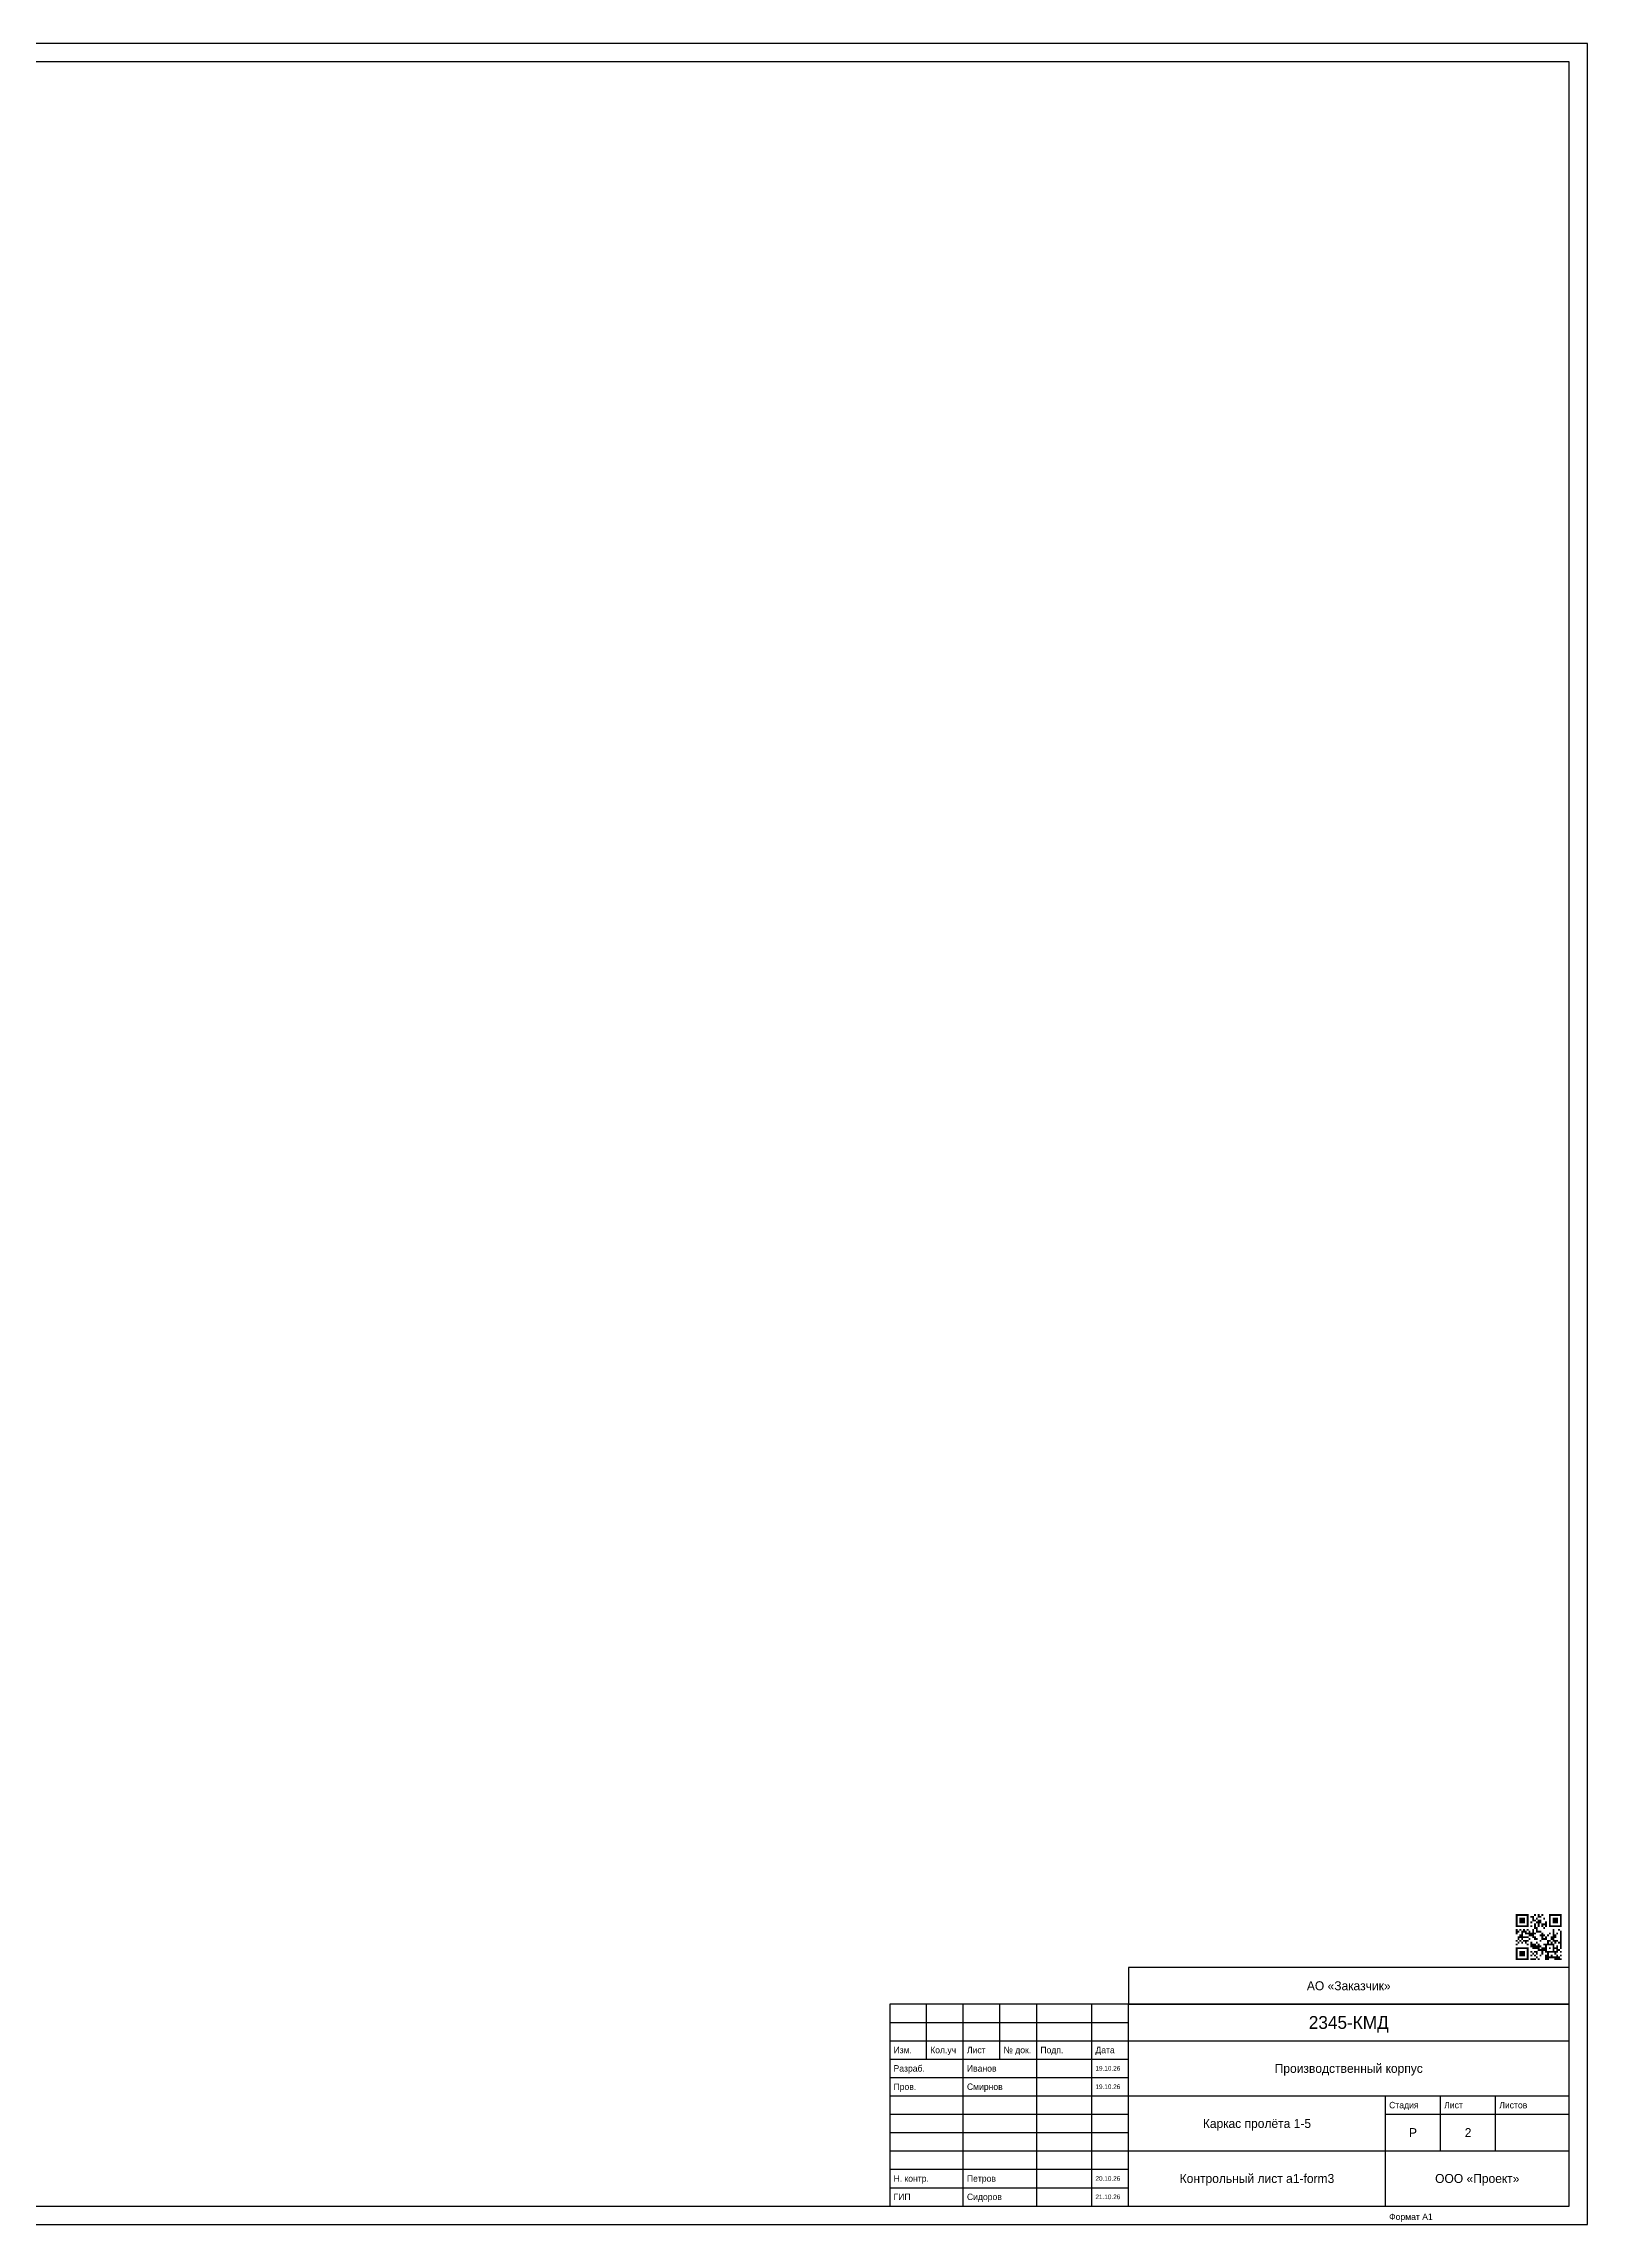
# Model space of a CAD drawing. Header units: millimetres. Extents: x 0 to 841, y 0 to 594.
# Drawn here: x 420 to 841, y 0 to 594 of the extents above; entities that cross this region are included whole.
import ezdxf
from ezdxf.enums import TextEntityAlignment as Align

# ---------------------------------------------------------------- set-up
doc = ezdxf.new("R2010")
doc.units = ezdxf.units.MM
for name, color, linetype in [('OB_FRAME', 7, 'CONTINUOUS'), ('OB_TEXT', 7, 'CONTINUOUS'), ('OB_THIN', 3, 'CONTINUOUS')]:
    doc.layers.add(name, color=color, linetype=linetype)

msp = doc.modelspace()

# ---------------------------------------------------------------- linework, layer by layer
at = {"layer": 'OB_FRAME'}
for p, q in [((836, 60), (651, 60)), ((651, 60), (651, 5)), ((661, 45), (661, 60)), ((671, 5), (671, 60)), ((681, 45), (681, 60)), ((691, 5), (691, 60)), ((706, 5), (706, 60)), ((716, 5), (716, 60)), ((836, 5), (836, 60)), ((716, 50), (836, 50)), ((651, 45), (716, 45)), ((716, 35), (836, 35)), ((786, 5), (786, 35)), ((801, 20), (801, 35)), ((816, 20), (816, 35)), ((716, 20), (836, 20)), ((651, 5), (836, 5))]:
    msp.add_line(p, q, dxfattribs=at)
for points in [[(20, 5), (836, 5), (836, 589), (20, 589), (20, 5)], [(716, 60), (836, 60), (836, 70), (716, 70), (716, 60)]]:
    msp.add_lwpolyline(points, dxfattribs=at)
for points in [[(821.5, 84), (822, 84), (821.5, 84.5), (822, 84.5)], [(821.5, 83.5), (822, 83.5), (821.5, 84), (822, 84)], [(821.5, 83), (822, 83), (821.5, 83.5), (822, 83.5)], [(822, 84), (822.5, 84), (822, 84.5), (822.5, 84.5)], [(822.5, 84), (823, 84), (822.5, 84.5), (823, 84.5)], [(822.5, 83), (823, 83), (822.5, 83.5), (823, 83.5)], [(823, 84), (823.5, 84), (823, 84.5), (823.5, 84.5)], [(823, 83), (823.5, 83), (823, 83.5), (823.5, 83.5)], [(823.5, 84), (824, 84), (823.5, 84.5), (824, 84.5)], [(823.5, 83), (824, 83), (823.5, 83.5), (824, 83.5)], [(824, 84), (824.5, 84), (824, 84.5), (824.5, 84.5)], [(824.5, 84), (825, 84), (824.5, 84.5), (825, 84.5)], [(824.5, 83.5), (825, 83.5), (824.5, 84), (825, 84)], [(824.5, 83), (825, 83), (824.5, 83.5), (825, 83.5)], [(825.5, 83.5), (826, 83.5), (825.5, 84), (826, 84)], [(826, 83.5), (826.5, 83.5), (826, 84), (826.5, 84)], [(826, 83), (826.5, 83), (826, 83.5), (826.5, 83.5)], [(826.5, 84), (827, 84), (826.5, 84.5), (827, 84.5)], [(827, 83), (827.5, 83), (827, 83.5), (827.5, 83.5)], [(827.5, 84), (828, 84), (827.5, 84.5), (828, 84.5)], [(827.5, 83.5), (828, 83.5), (827.5, 84), (828, 84)], [(828, 83.5), (828.5, 83.5), (828, 84), (828.5, 84)], [(828.5, 84), (829, 84), (828.5, 84.5), (829, 84.5)], [(829, 83), (829.5, 83), (829, 83.5), (829.5, 83.5)], [(830.5, 84), (831, 84), (830.5, 84.5), (831, 84.5)], [(830.5, 83.5), (831, 83.5), (830.5, 84), (831, 84)], [(830.5, 83), (831, 83), (830.5, 83.5), (831, 83.5)], [(831, 84), (831.5, 84), (831, 84.5), (831.5, 84.5)], [(831.5, 84), (832, 84), (831.5, 84.5), (832, 84.5)], [(831.5, 83), (832, 83), (831.5, 83.5), (832, 83.5)], [(832, 84), (832.5, 84), (832, 84.5), (832.5, 84.5)], [(832, 83), (832.5, 83), (832, 83.5), (832.5, 83.5)], [(832.5, 84), (833, 84), (832.5, 84.5), (833, 84.5)], [(832.5, 83), (833, 83), (832.5, 83.5), (833, 83.5)], [(833, 84), (833.5, 84), (833, 84.5), (833.5, 84.5)], [(833.5, 84), (834, 84), (833.5, 84.5), (834, 84.5)], [(833.5, 83.5), (834, 83.5), (833.5, 84), (834, 84)], [(833.5, 83), (834, 83), (833.5, 83.5), (834, 83.5)], [(821.5, 82.5), (822, 82.5), (821.5, 83), (822, 83)], [(821.5, 82), (822, 82), (821.5, 82.5), (822, 82.5)], [(821.5, 81.5), (822, 81.5), (821.5, 82), (822, 82)], [(821.5, 81), (822, 81), (821.5, 81.5), (822, 81.5)], [(821.5, 80), (822, 80), (821.5, 80.5), (822, 80.5)], [(821.5, 79.5), (822, 79.5), (821.5, 80), (822, 80)], [(821.5, 79), (822, 79), (821.5, 79.5), (822, 79.5)], [(821.5, 77), (822, 77), (821.5, 77.5), (822, 77.5)], [(822, 81), (822.5, 81), (822, 81.5), (822.5, 81.5)], [(822, 79.5), (822.5, 79.5), (822, 80), (822.5, 80)], [(822, 78), (822.5, 78), (822, 78.5), (822.5, 78.5)], [(822, 77.5), (822.5, 77.5), (822, 78), (822.5, 78)], [(822.5, 82.5), (823, 82.5), (822.5, 83), (823, 83)], [(822.5, 82), (823, 82), (822.5, 82.5), (823, 82.5)], [(822.5, 81), (823, 81), (822.5, 81.5), (823, 81.5)], [(822.5, 80), (823, 80), (822.5, 80.5), (823, 80.5)], [(822.5, 78.5), (823, 78.5), (822.5, 79), (823, 79)], [(822.5, 78), (823, 78), (822.5, 78.5), (823, 78.5)], [(822.5, 77), (823, 77), (822.5, 77.5), (823, 77.5)], [(823, 82.5), (823.5, 82.5), (823, 83), (823.5, 83)], [(823, 82), (823.5, 82), (823, 82.5), (823.5, 82.5)], [(823, 81), (823.5, 81), (823, 81.5), (823.5, 81.5)], [(823, 79.5), (823.5, 79.5), (823, 80), (823.5, 80)], [(823, 79), (823.5, 79), (823, 79.5), (823.5, 79.5)], [(823, 78.5), (823.5, 78.5), (823, 79), (823.5, 79)], [(823, 78), (823.5, 78), (823, 78.5), (823.5, 78.5)], [(823, 77.5), (823.5, 77.5), (823, 78), (823.5, 78)], [(823.5, 82.5), (824, 82.5), (823.5, 83), (824, 83)], [(823.5, 82), (824, 82), (823.5, 82.5), (824, 82.5)], [(823.5, 81), (824, 81), (823.5, 81.5), (824, 81.5)], [(823.5, 80), (824, 80), (823.5, 80.5), (824, 80.5)], [(823.5, 79.5), (824, 79.5), (823.5, 80), (824, 80)], [(823.5, 78), (824, 78), (823.5, 78.5), (824, 78.5)], [(823.5, 77), (824, 77), (823.5, 77.5), (824, 77.5)], [(824, 81), (824.5, 81), (824, 81.5), (824.5, 81.5)], [(824, 79.5), (824.5, 79.5), (824, 80), (824.5, 80)], [(824, 79), (824.5, 79), (824, 79.5), (824.5, 79.5)], [(824, 78), (824.5, 78), (824, 78.5), (824.5, 78.5)], [(824, 77), (824.5, 77), (824, 77.5), (824.5, 77.5)], [(824.5, 82.5), (825, 82.5), (824.5, 83), (825, 83)], [(824.5, 82), (825, 82), (824.5, 82.5), (825, 82.5)], [(824.5, 81.5), (825, 81.5), (824.5, 82), (825, 82)], [(824.5, 81), (825, 81), (824.5, 81.5), (825, 81.5)], [(824.5, 80), (825, 80), (824.5, 80.5), (825, 80.5)], [(824.5, 79), (825, 79), (824.5, 79.5), (825, 79.5)], [(824.5, 78), (825, 78), (824.5, 78.5), (825, 78.5)], [(824.5, 77), (825, 77), (824.5, 77.5), (825, 77.5)], [(825, 79.5), (825.5, 79.5), (825, 80), (825.5, 80)], [(825, 79), (825.5, 79), (825, 79.5), (825.5, 79.5)], [(825, 78.5), (825.5, 78.5), (825, 79), (825.5, 79)], [(825, 77.5), (825.5, 77.5), (825, 78), (825.5, 78)], [(825.5, 82), (826, 82), (825.5, 82.5), (826, 82.5)], [(825.5, 81), (826, 81), (825.5, 81.5), (826, 81.5)], [(825.5, 79), (826, 79), (825.5, 79.5), (826, 79.5)], [(825.5, 78.5), (826, 78.5), (825.5, 79), (826, 79)], [(826, 82.5), (826.5, 82.5), (826, 83), (826.5, 83)], [(826, 80), (826.5, 80), (826, 80.5), (826.5, 80.5)], [(826, 79.5), (826.5, 79.5), (826, 80), (826.5, 80)], [(826, 79), (826.5, 79), (826, 79.5), (826.5, 79.5)], [(826, 78.5), (826.5, 78.5), (826, 79), (826.5, 79)], [(826, 78), (826.5, 78), (826, 78.5), (826.5, 78.5)], [(826.5, 82.5), (827, 82.5), (826.5, 83), (827, 83)], [(826.5, 81.5), (827, 81.5), (826.5, 82), (827, 82)], [(826.5, 81), (827, 81), (826.5, 81.5), (827, 81.5)], [(826.5, 80.5), (827, 80.5), (826.5, 81), (827, 81)], [(826.5, 79), (827, 79), (826.5, 79.5), (827, 79.5)], [(826.5, 78), (827, 78), (826.5, 78.5), (827, 78.5)], [(826.5, 77.5), (827, 77.5), (826.5, 78), (827, 78)], [(827, 82), (827.5, 82), (827, 82.5), (827.5, 82.5)], [(827, 80.5), (827.5, 80.5), (827, 81), (827.5, 81)], [(827, 80), (827.5, 80), (827, 80.5), (827.5, 80.5)], [(827, 79.5), (827.5, 79.5), (827, 80), (827.5, 80)], [(827, 77.5), (827.5, 77.5), (827, 78), (827.5, 78)], [(827.5, 82.5), (828, 82.5), (827.5, 83), (828, 83)], [(827.5, 82), (828, 82), (827.5, 82.5), (828, 82.5)], [(827.5, 81.5), (828, 81.5), (827.5, 82), (828, 82)], [(827.5, 81), (828, 81), (827.5, 81.5), (828, 81.5)], [(827.5, 79.5), (828, 79.5), (827.5, 80), (828, 80)], [(828, 82.5), (828.5, 82.5), (828, 83), (828.5, 83)], [(828, 82), (828.5, 82), (828, 82.5), (828.5, 82.5)], [(828, 79.5), (828.5, 79.5), (828, 80), (828.5, 80)], [(828, 78.5), (828.5, 78.5), (828, 79), (828.5, 79)], [(828, 77), (828.5, 77), (828, 77.5), (828.5, 77.5)], [(828.5, 81.5), (829, 81.5), (828.5, 82), (829, 82)], [(828.5, 81), (829, 81), (828.5, 81.5), (829, 81.5)], [(828.5, 79), (829, 79), (828.5, 79.5), (829, 79.5)], [(828.5, 78.5), (829, 78.5), (828.5, 79), (829, 79)], [(828.5, 78), (829, 78), (828.5, 78.5), (829, 78.5)], [(828.5, 77.5), (829, 77.5), (828.5, 78), (829, 78)], [(829, 81.5), (829.5, 81.5), (829, 82), (829.5, 82)], [(829, 80.5), (829.5, 80.5), (829, 81), (829.5, 81)], [(829, 78.5), (829.5, 78.5), (829, 79), (829.5, 79)], [(829, 77.5), (829.5, 77.5), (829, 78), (829.5, 78)], [(829.5, 82), (830, 82), (829.5, 82.5), (830, 82.5)], [(829.5, 81.5), (830, 81.5), (829.5, 82), (830, 82)], [(829.5, 81), (830, 81), (829.5, 81.5), (830, 81.5)], [(829.5, 78), (830, 78), (829.5, 78.5), (830, 78.5)], [(829.5, 77.5), (830, 77.5), (829.5, 78), (830, 78)], [(830, 78.5), (830.5, 78.5), (830, 79), (830.5, 79)], [(830, 77), (830.5, 77), (830, 77.5), (830.5, 77.5)], [(830.5, 82.5), (831, 82.5), (830.5, 83), (831, 83)], [(830.5, 82), (831, 82), (830.5, 82.5), (831, 82.5)], [(830.5, 81.5), (831, 81.5), (830.5, 82), (831, 82)], [(830.5, 81), (831, 81), (830.5, 81.5), (831, 81.5)], [(830.5, 79), (831, 79), (830.5, 79.5), (831, 79.5)], [(830.5, 77), (831, 77), (830.5, 77.5), (831, 77.5)], [(831, 81), (831.5, 81), (831, 81.5), (831.5, 81.5)], [(831, 78), (831.5, 78), (831, 78.5), (831.5, 78.5)], [(831, 77.5), (831.5, 77.5), (831, 78), (831.5, 78)], [(831.5, 82.5), (832, 82.5), (831.5, 83), (832, 83)], [(831.5, 82), (832, 82), (831.5, 82.5), (832, 82.5)], [(831.5, 81), (832, 81), (831.5, 81.5), (832, 81.5)], [(831.5, 80), (832, 80), (831.5, 80.5), (832, 80.5)], [(831.5, 79.5), (832, 79.5), (831.5, 80), (832, 80)], [(831.5, 79), (832, 79), (831.5, 79.5), (832, 79.5)], [(831.5, 78.5), (832, 78.5), (831.5, 79), (832, 79)], [(831.5, 78), (832, 78), (831.5, 78.5), (832, 78.5)], [(831.5, 77.5), (832, 77.5), (831.5, 78), (832, 78)], [(831.5, 77), (832, 77), (831.5, 77.5), (832, 77.5)], [(832, 82.5), (832.5, 82.5), (832, 83), (832.5, 83)], [(832, 82), (832.5, 82), (832, 82.5), (832.5, 82.5)], [(832, 81), (832.5, 81), (832, 81.5), (832.5, 81.5)], [(832, 78.5), (832.5, 78.5), (832, 79), (832.5, 79)], [(832, 78), (832.5, 78), (832, 78.5), (832.5, 78.5)], [(832, 77), (832.5, 77), (832, 77.5), (832.5, 77.5)], [(832.5, 82.5), (833, 82.5), (832.5, 83), (833, 83)], [(832.5, 82), (833, 82), (832.5, 82.5), (833, 82.5)], [(832.5, 81), (833, 81), (832.5, 81.5), (833, 81.5)], [(832.5, 79), (833, 79), (832.5, 79.5), (833, 79.5)], [(832.5, 77), (833, 77), (832.5, 77.5), (833, 77.5)], [(833, 81), (833.5, 81), (833, 81.5), (833.5, 81.5)], [(833, 80), (833.5, 80), (833, 80.5), (833.5, 80.5)], [(833.5, 82.5), (834, 82.5), (833.5, 83), (834, 83)], [(833.5, 82), (834, 82), (833.5, 82.5), (834, 82.5)], [(833.5, 81.5), (834, 81.5), (833.5, 82), (834, 82)], [(833.5, 81), (834, 81), (833.5, 81.5), (834, 81.5)], [(833.5, 79.5), (834, 79.5), (833.5, 80), (834, 80)], [(833.5, 79), (834, 79), (833.5, 79.5), (834, 79.5)], [(833.5, 78.5), (834, 78.5), (833.5, 79), (834, 79)], [(833.5, 78), (834, 78), (833.5, 78.5), (834, 78.5)], [(833.5, 77.5), (834, 77.5), (833.5, 78), (834, 78)], [(833.5, 77), (834, 77), (833.5, 77.5), (834, 77.5)], [(821.5, 76), (822, 76), (821.5, 76.5), (822, 76.5)], [(821.5, 75), (822, 75), (821.5, 75.5), (822, 75.5)], [(821.5, 74.5), (822, 74.5), (821.5, 75), (822, 75)], [(821.5, 74), (822, 74), (821.5, 74.5), (822, 74.5)], [(821.5, 73.5), (822, 73.5), (821.5, 74), (822, 74)], [(821.5, 73), (822, 73), (821.5, 73.5), (822, 73.5)], [(821.5, 72.5), (822, 72.5), (821.5, 73), (822, 73)], [(821.5, 72), (822, 72), (821.5, 72.5), (822, 72.5)], [(822, 76.5), (822.5, 76.5), (822, 77), (822.5, 77)], [(822, 75), (822.5, 75), (822, 75.5), (822.5, 75.5)], [(822, 72), (822.5, 72), (822, 72.5), (822.5, 72.5)], [(822.5, 75), (823, 75), (822.5, 75.5), (823, 75.5)], [(822.5, 74), (823, 74), (822.5, 74.5), (823, 74.5)], [(822.5, 73.5), (823, 73.5), (822.5, 74), (823, 74)], [(822.5, 73), (823, 73), (822.5, 73.5), (823, 73.5)], [(822.5, 72), (823, 72), (822.5, 72.5), (823, 72.5)], [(823, 76.5), (823.5, 76.5), (823, 77), (823.5, 77)], [(823, 75), (823.5, 75), (823, 75.5), (823.5, 75.5)], [(823, 74), (823.5, 74), (823, 74.5), (823.5, 74.5)], [(823, 73.5), (823.5, 73.5), (823, 74), (823.5, 74)], [(823, 73), (823.5, 73), (823, 73.5), (823.5, 73.5)], [(823, 72), (823.5, 72), (823, 72.5), (823.5, 72.5)], [(823.5, 75), (824, 75), (823.5, 75.5), (824, 75.5)], [(823.5, 74), (824, 74), (823.5, 74.5), (824, 74.5)], [(823.5, 73.5), (824, 73.5), (823.5, 74), (824, 74)], [(823.5, 73), (824, 73), (823.5, 73.5), (824, 73.5)], [(823.5, 72), (824, 72), (823.5, 72.5), (824, 72.5)], [(824, 76.5), (824.5, 76.5), (824, 77), (824.5, 77)], [(824, 75), (824.5, 75), (824, 75.5), (824.5, 75.5)], [(824, 72), (824.5, 72), (824, 72.5), (824.5, 72.5)], [(824.5, 76), (825, 76), (824.5, 76.5), (825, 76.5)], [(824.5, 75), (825, 75), (824.5, 75.5), (825, 75.5)], [(824.5, 74.5), (825, 74.5), (824.5, 75), (825, 75)], [(824.5, 74), (825, 74), (824.5, 74.5), (825, 74.5)], [(824.5, 73.5), (825, 73.5), (824.5, 74), (825, 74)], [(824.5, 73), (825, 73), (824.5, 73.5), (825, 73.5)], [(824.5, 72.5), (825, 72.5), (824.5, 73), (825, 73)], [(824.5, 72), (825, 72), (824.5, 72.5), (825, 72.5)], [(825.5, 76.5), (826, 76.5), (825.5, 77), (826, 77)], [(825.5, 76), (826, 76), (825.5, 76.5), (826, 76.5)], [(825.5, 75.5), (826, 75.5), (825.5, 76), (826, 76)], [(825.5, 74), (826, 74), (825.5, 74.5), (826, 74.5)], [(825.5, 73), (826, 73), (825.5, 73.5), (826, 73.5)], [(825.5, 72), (826, 72), (825.5, 72.5), (826, 72.5)], [(826, 76), (826.5, 76), (826, 76.5), (826.5, 76.5)], [(826, 75.5), (826.5, 75.5), (826, 76), (826.5, 76)], [(826, 75), (826.5, 75), (826, 75.5), (826.5, 75.5)], [(826, 73.5), (826.5, 73.5), (826, 74), (826.5, 74)], [(826, 72), (826.5, 72), (826, 72.5), (826.5, 72.5)], [(826.5, 76), (827, 76), (826.5, 76.5), (827, 76.5)], [(826.5, 75.5), (827, 75.5), (826.5, 76), (827, 76)], [(826.5, 75), (827, 75), (826.5, 75.5), (827, 75.5)], [(826.5, 74), (827, 74), (826.5, 74.5), (827, 74.5)], [(826.5, 73), (827, 73), (826.5, 73.5), (827, 73.5)], [(826.5, 72), (827, 72), (826.5, 72.5), (827, 72.5)], [(827, 76.5), (827.5, 76.5), (827, 77), (827.5, 77)], [(827, 75.5), (827.5, 75.5), (827, 76), (827.5, 76)], [(827, 75), (827.5, 75), (827, 75.5), (827.5, 75.5)], [(827, 74), (827.5, 74), (827, 74.5), (827.5, 74.5)], [(827, 73.5), (827.5, 73.5), (827, 74), (827.5, 74)], [(827, 72.5), (827.5, 72.5), (827, 73), (827.5, 73)], [(827.5, 76), (828, 76), (827.5, 76.5), (828, 76.5)], [(827.5, 75.5), (828, 75.5), (827.5, 76), (828, 76)], [(827.5, 75), (828, 75), (827.5, 75.5), (828, 75.5)], [(827.5, 74.5), (828, 74.5), (827.5, 75), (828, 75)], [(827.5, 72), (828, 72), (827.5, 72.5), (828, 72.5)], [(828, 75.5), (828.5, 75.5), (828, 76), (828.5, 76)], [(828, 74.5), (828.5, 74.5), (828, 75), (828.5, 75)], [(828, 73), (828.5, 73), (828, 73.5), (828.5, 73.5)], [(828.5, 75), (829, 75), (828.5, 75.5), (829, 75.5)], [(828.5, 74.5), (829, 74.5), (828.5, 75), (829, 75)], [(828.5, 74), (829, 74), (828.5, 74.5), (829, 74.5)], [(828.5, 73.5), (829, 73.5), (828.5, 74), (829, 74)], [(829, 76), (829.5, 76), (829, 76.5), (829.5, 76.5)], [(829, 75), (829.5, 75), (829, 75.5), (829.5, 75.5)], [(829, 74.5), (829.5, 74.5), (829, 75), (829.5, 75)], [(829.5, 76), (830, 76), (829.5, 76.5), (830, 76.5)], [(829.5, 75.5), (830, 75.5), (829.5, 76), (830, 76)], [(829.5, 75), (830, 75), (829.5, 75.5), (830, 75.5)], [(829.5, 74.5), (830, 74.5), (829.5, 75), (830, 75)], [(829.5, 74), (830, 74), (829.5, 74.5), (830, 74.5)], [(829.5, 73), (830, 73), (829.5, 73.5), (830, 73.5)], [(829.5, 72.5), (830, 72.5), (829.5, 73), (830, 73)], [(829.5, 72), (830, 72), (829.5, 72.5), (830, 72.5)], [(830, 76.5), (830.5, 76.5), (830, 77), (830.5, 77)], [(830, 76), (830.5, 76), (830, 76.5), (830.5, 76.5)], [(830, 74), (830.5, 74), (830, 74.5), (830.5, 74.5)], [(830, 73.5), (830.5, 73.5), (830, 74), (830.5, 74)], [(830, 73), (830.5, 73), (830, 73.5), (830.5, 73.5)], [(830, 72.5), (830.5, 72.5), (830, 73), (830.5, 73)], [(830, 72), (830.5, 72), (830, 72.5), (830.5, 72.5)], [(830.5, 76), (831, 76), (830.5, 76.5), (831, 76.5)], [(830.5, 75), (831, 75), (830.5, 75.5), (831, 75.5)], [(830.5, 74), (831, 74), (830.5, 74.5), (831, 74.5)], [(830.5, 72.5), (831, 72.5), (830.5, 73), (831, 73)], [(831, 76.5), (831.5, 76.5), (831, 77), (831.5, 77)], [(831, 76), (831.5, 76), (831, 76.5), (831.5, 76.5)], [(831, 74), (831.5, 74), (831, 74.5), (831.5, 74.5)], [(831, 73), (831.5, 73), (831, 73.5), (831.5, 73.5)], [(831, 72.5), (831.5, 72.5), (831, 73), (831.5, 73)], [(831.5, 76), (832, 76), (831.5, 76.5), (832, 76.5)], [(831.5, 75.5), (832, 75.5), (831.5, 76), (832, 76)], [(831.5, 75), (832, 75), (831.5, 75.5), (832, 75.5)], [(831.5, 74.5), (832, 74.5), (831.5, 75), (832, 75)], [(831.5, 74), (832, 74), (831.5, 74.5), (832, 74.5)], [(831.5, 72.5), (832, 72.5), (831.5, 73), (832, 73)], [(832, 76.5), (832.5, 76.5), (832, 77), (832.5, 77)], [(832, 75), (832.5, 75), (832, 75.5), (832.5, 75.5)], [(832, 74), (832.5, 74), (832, 74.5), (832.5, 74.5)], [(832, 73.5), (832.5, 73.5), (832, 74), (832.5, 74)], [(832, 72.5), (832.5, 72.5), (832, 73), (832.5, 73)], [(832, 72), (832.5, 72), (832, 72.5), (832.5, 72.5)], [(832.5, 75.5), (833, 75.5), (832.5, 76), (833, 76)], [(832.5, 75), (833, 75), (832.5, 75.5), (833, 75.5)], [(832.5, 74.5), (833, 74.5), (832.5, 75), (833, 75)], [(832.5, 74), (833, 74), (832.5, 74.5), (833, 74.5)], [(832.5, 73), (833, 73), (832.5, 73.5), (833, 73.5)], [(832.5, 72.5), (833, 72.5), (832.5, 73), (833, 73)], [(832.5, 72), (833, 72), (832.5, 72.5), (833, 72.5)], [(833, 76.5), (833.5, 76.5), (833, 77), (833.5, 77)], [(833, 74.5), (833.5, 74.5), (833, 75), (833.5, 75)], [(833, 72.5), (833.5, 72.5), (833, 73), (833.5, 73)], [(833, 72), (833.5, 72), (833, 72.5), (833.5, 72.5)], [(833.5, 76.5), (834, 76.5), (833.5, 77), (834, 77)], [(833.5, 76), (834, 76), (833.5, 76.5), (834, 76.5)], [(833.5, 75.5), (834, 75.5), (833.5, 76), (834, 76)], [(833.5, 75), (834, 75), (833.5, 75.5), (834, 75.5)], [(833.5, 74), (834, 74), (833.5, 74.5), (834, 74.5)], [(833.5, 73), (834, 73), (833.5, 73.5), (834, 73.5)], [(833.5, 72), (834, 72), (833.5, 72.5), (834, 72.5)]]:
    msp.add_solid(points, dxfattribs=at)
at = {"layer": 'OB_THIN'}
for p, q in [((651, 55), (716, 55)), ((651, 50), (716, 50)), ((651, 40), (716, 40)), ((651, 35), (716, 35)), ((651, 30), (716, 30)), ((786, 30), (836, 30)), ((651, 25), (716, 25)), ((651, 20), (716, 20)), ((651, 15), (716, 15)), ((651, 10), (716, 10))]:
    msp.add_line(p, q, dxfattribs=at)
msp.add_lwpolyline([(0, 0), (841, 0), (841, 594), (0, 594), (0, 0)], dxfattribs=at)

# ---------------------------------------------------------------- texts
at = {"layer": 'OB_TEXT'}
for s, height, p in [('АО «Заказчик»', 2.45, (776, 63.77)), ('2345-КМД', 3.5, (776, 53.25)), ('Производственный корпус', 2.45, (776, 41.27)), ('Каркас пролёта 1-5', 2.45, (751, 26.27)), ('Р', 2.45, (793.5, 23.77)), ('2', 2.45, (808.5, 23.77)), ('Контрольный лист a1-form3', 2.45, (751, 11.28)), ('ООО «Проект»', 2.45, (811, 11.28))]:
    msp.add_text(s, height=height, dxfattribs=at).set_placement(p, align=Align.CENTER)
for s, height, p in [('Изм.', 1.75, (652, 46.62)), ('Кол.уч', 1.75, (662, 46.62)), ('Лист', 1.75, (672, 46.62)), ('№ док.', 1.75, (682, 46.62)), ('Подп.', 1.75, (692, 46.62)), ('Дата', 1.75, (707, 46.62)), ('Разраб.', 1.75, (652, 41.62)), ('Иванов', 1.75, (672, 41.62)), ('19.10.26', 1.26, (707, 41.87)), ('Пров.', 1.75, (652, 36.62)), ('Смирнов', 1.75, (672, 36.62)), ('19.10.26', 1.26, (707, 36.87)), ('Стадия', 1.75, (787, 31.62)), ('Лист', 1.75, (802, 31.62)), ('Листов', 1.75, (817, 31.62)), ('Н. контр.', 1.75, (652, 11.62)), ('Петров', 1.75, (672, 11.62)), ('20.10.26', 1.26, (707, 11.87)), ('ГИП', 1.75, (652, 6.62)), ('Сидоров', 1.75, (672, 6.62)), ('21.10.26', 1.26, (707, 6.87)), ('Формат A1', 1.75, (787, 1.2))]:
    msp.add_text(s, height=height, dxfattribs=at).set_placement(p)

doc.saveas('drawing.dxf')
